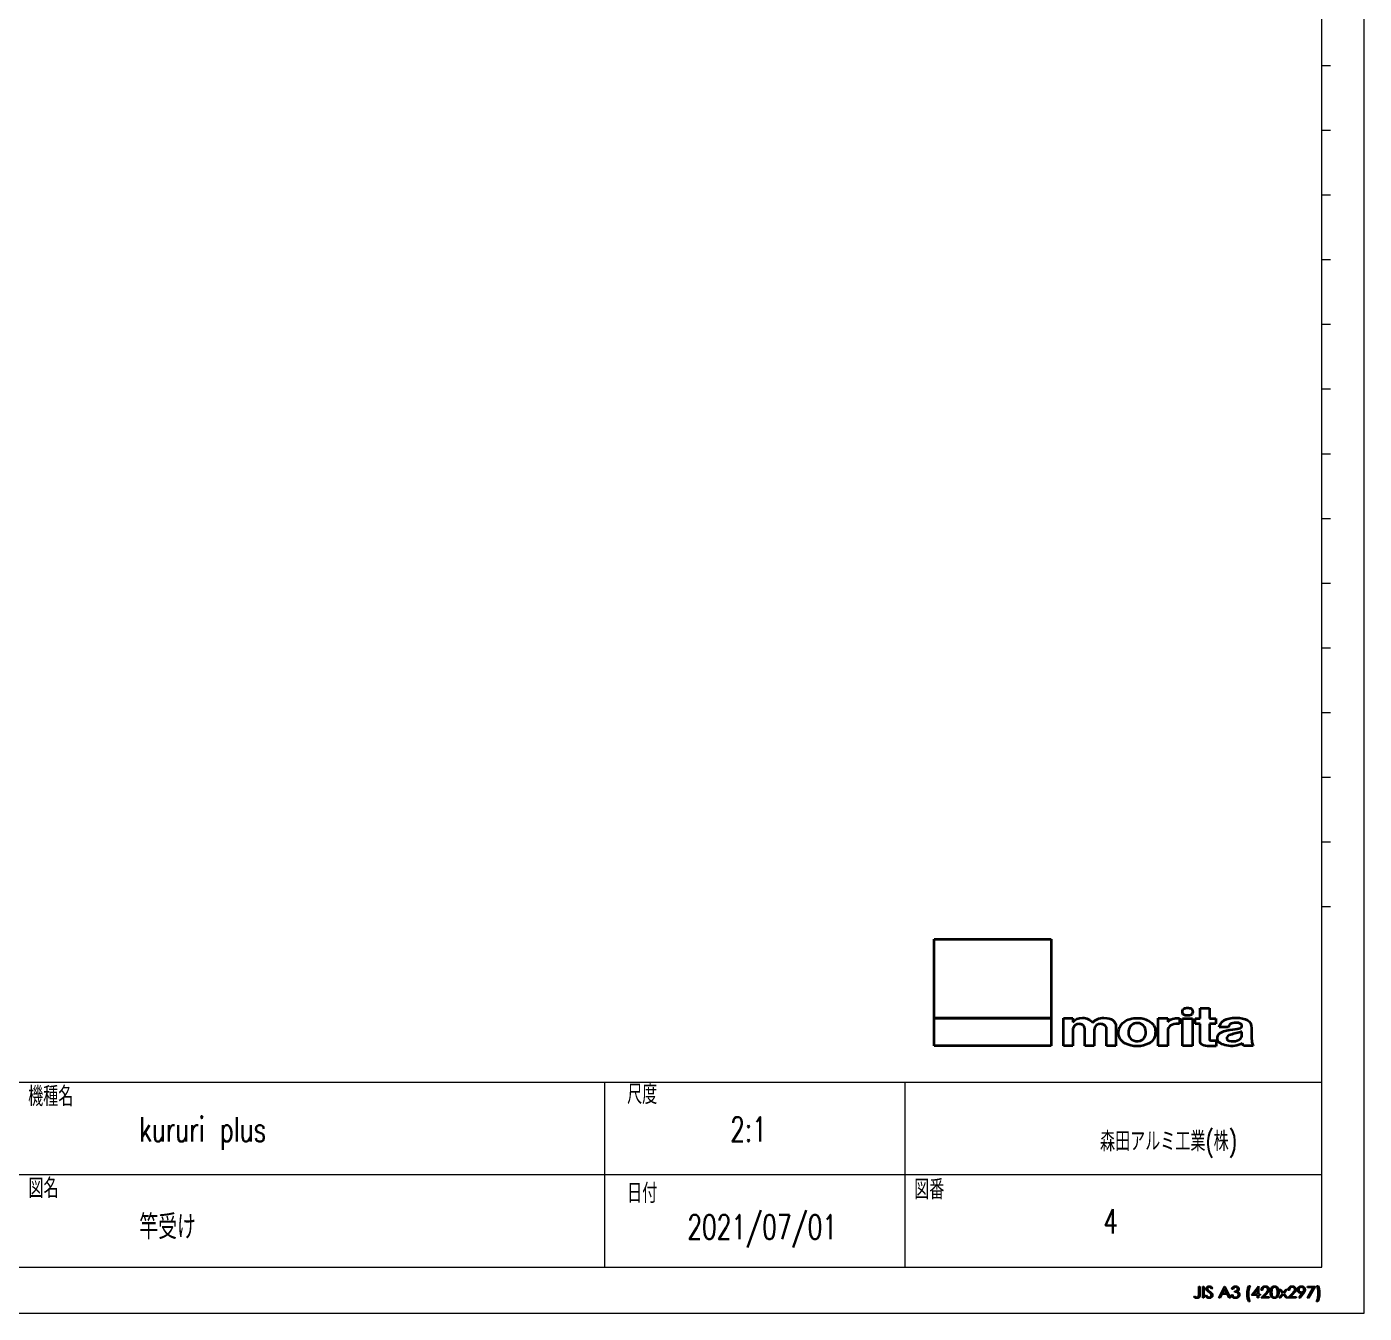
# Model space of a CAD drawing. Header units: millimetres. Extents: x -1 to 4006, y -1 to 3162.
# Drawn here: x 976.7 to 1049, y 2881.1 to 2950.7 of the extents above; entities that cross this region are included whole.
import ezdxf

# ---------------------------------------------------------------- set-up
doc = ezdxf.new("R2010")
doc.units = ezdxf.units.MM
doc.layers.add('レイヤー_1', color=179, linetype='Continuous')
doc.styles.add('SLDTEXTSTYLE0', font='TXT', dxfattribs={"width": 0.7, "bigfont": 'bigfont'})

# ---------------------------------------------------------------- blocks, each defined once
blk = doc.blocks.new('morita')
at = {"layer": 'レイヤー_1', "color": 19, "lineweight": 35}
for p, q in [((156.85, 132.4), (156.85, 138)), ((156.85, 138), (161.9, 138)), ((161.9, 138), (161.9, 132.4)), ((82.98, 132.48), (88.02, 132.48)), ((82.98, 117.53), (82.98, 132.48)), ((88.02, 132.48), (88.02, 130.45)), ((134.18, 132.51), (139.4, 132.51)), ((134.18, 117.56), (134.18, 132.51)), ((139.4, 132.51), (139.4, 130.58)), ((145.83, 132.6), (145.83, 129.52)), ((147.33, 117.53), (147.33, 132.42)), ((147.33, 132.42), (152.71, 132.42)), ((152.71, 132.42), (152.71, 117.53)), ((154.25, 132.4), (156.85, 132.4)), ((154.25, 129.41), (154.25, 132.4)), ((161.9, 132.4), (165.37, 132.4)), ((165.37, 132.4), (165.37, 129.41)), ((88.02, 126.02), (88.02, 117.53)), ((94.45, 117.53), (94.45, 126.79)), ((99.67, 126.02), (99.67, 117.53)), ((106.27, 117.53), (106.27, 126.79)), ((111.32, 127.76), (111.32, 117.53)), ((139.4, 125.75), (139.4, 117.56)), ((145.83, 129.52), (144.96, 129.52)), ((156.85, 129.41), (154.25, 129.41)), ((156.85, 120.46), (156.85, 129.41)), ((165.37, 129.41), (161.9, 129.41)), ((161.9, 129.41), (161.9, 121.24)), ((172.24, 127.74), (167.2, 127.74)), ((179.54, 123.3), (179.54, 125.23)), ((184.76, 127.16), (184.76, 121.47)), ((88.02, 117.53), (82.98, 117.53)), ((99.67, 117.53), (94.45, 117.53)), ((111.32, 117.53), (106.27, 117.53)), ((139.4, 117.56), (134.18, 117.56)), ((152.71, 117.53), (147.33, 117.53)), ((165.55, 117.36), (162.25, 117.36)), ((163.29, 120.44), (165.55, 120.44)), ((165.55, 120.44), (165.55, 117.36)), ((180.41, 117.61), (179.89, 118.96)), ((185.62, 117.61), (180.41, 117.61))]:
    blk.add_line(p, q, dxfattribs=at)
for points, knots in [([(148.2, 134.3), (147.62, 134.63), (147.33, 135.2), (147.33, 136), (147.33, 136.79), (147.62, 137.36), (148.2, 137.69)], [1, 1, 1, 1, 2, 2, 2, 3, 3, 3, 3]), ([(148.2, 137.69), (148.66, 137.96), (149.3, 138.1), (150.11, 138.1), (150.92, 138.1), (151.56, 137.96), (152.02, 137.69)], [3, 3, 3, 3, 4, 4, 4, 5, 5, 5, 5]), ([(152.02, 137.69), (152.6, 137.36), (152.89, 136.79), (152.89, 136), (152.89, 135.2), (152.6, 134.63), (152.02, 134.3)], [5, 5, 5, 5, 6, 6, 6, 7, 7, 7, 7]), ([(129.08, 131.13), (131.51, 129.78), (132.73, 127.82), (132.73, 125.25), (132.73, 122.29), (131.57, 120.17), (129.25, 118.88)], [3, 3, 3, 3, 4, 4, 4, 5, 5, 5, 5]), ([(126.82, 127.85), (126.01, 129.2), (124.73, 129.88), (122.99, 129.88), (121.71, 129.88), (120.67, 129.52), (119.86, 128.81)], [5, 5, 5, 5, 6, 6, 6, 7, 7, 7, 7]), ([(129.25, 118.88), (127.4, 117.85), (125.25, 117.34), (122.82, 117.34), (120.38, 117.34), (118.24, 117.85), (116.39, 118.88)], [5, 5, 5, 5, 6, 6, 6, 7, 7, 7, 7])]:
    blk.add_open_spline(points, degree=3, knots=knots, dxfattribs=at)
for points in [[(88.02, 130.45), (89.3, 131.93), (91.03, 132.67), (93.24, 132.67)], [(93.24, 132.67), (95.56, 132.67), (97.41, 131.84), (98.8, 130.17)], [(98.8, 130.17), (100.19, 131.84), (102.22, 132.67), (104.88, 132.67)], [(104.88, 132.67), (109.17, 132.67), (111.32, 131.03), (111.32, 127.76)], [(114.99, 129.88), (116.62, 131.48), (118.99, 132.38), (122.12, 132.58)], [(122.12, 132.58), (124.79, 132.71), (127.11, 132.22), (129.08, 131.13)], [(139.4, 130.58), (140.44, 131.48), (141.6, 132.14), (142.87, 132.4)], [(142.87, 132.4), (143.8, 132.59), (144.79, 132.66), (145.83, 132.6)], [(150.11, 133.9), (149.3, 133.9), (148.66, 134.03), (148.2, 134.3)], [(152.02, 134.3), (151.56, 134.03), (150.92, 133.9), (150.11, 133.9)], [(167.2, 127.74), (167.43, 129.15), (168.36, 130.37), (169.98, 131.4)], [(169.98, 131.4), (171.48, 132.3), (173.57, 132.75), (176.24, 132.75)], [(176.24, 132.75), (178.9, 132.75), (180.99, 132.33), (182.5, 131.5)], [(182.5, 131.5), (184, 130.66), (184.76, 129.21), (184.76, 127.16)], [(89.24, 128.72), (88.43, 128.08), (88.02, 127.18), (88.02, 126.02)], [(91.32, 129.4), (90.51, 129.4), (89.82, 129.17), (89.24, 128.72)], [(93.24, 129.01), (92.77, 129.27), (92.13, 129.4), (91.32, 129.4)], [(94.45, 126.79), (94.45, 127.82), (94.05, 128.56), (93.24, 129.01)], [(100.71, 128.72), (100.01, 128.2), (99.67, 127.3), (99.67, 126.02)], [(102.97, 129.4), (102.05, 129.4), (101.29, 129.17), (100.71, 128.72)], [(104.88, 129.01), (104.42, 129.27), (103.78, 129.4), (102.97, 129.4)], [(106.27, 126.79), (106.27, 127.76), (105.81, 128.5), (104.88, 129.01)], [(112.74, 124.96), (112.74, 126.76), (113.49, 128.4), (114.99, 129.88)], [(116.39, 118.88), (113.95, 120.23), (112.74, 122.26), (112.74, 124.96)], [(118.12, 125.44), (118.01, 124.09), (118.24, 123), (118.82, 122.16)], [(119.86, 128.81), (118.82, 127.98), (118.24, 126.86), (118.12, 125.44)], [(126.29, 121.39), (126.88, 122.03), (127.28, 122.93), (127.51, 124.09)], [(127.51, 124.09), (127.63, 125.7), (127.4, 126.95), (126.82, 127.85)], [(140.96, 128.55), (139.92, 127.85), (139.4, 126.91), (139.4, 125.75)], [(144.96, 129.52), (143.34, 129.52), (142, 129.2), (140.96, 128.55)], [(166.33, 121.18), (165.86, 123.82), (168.07, 125.48), (172.94, 126.19)], [(173.98, 123.78), (172.01, 123.27), (171.14, 122.46), (171.37, 121.37)], [(173.81, 129.67), (173.23, 129.43), (172.36, 128.77), (172.24, 127.74)], [(172.94, 126.19), (175.25, 126.52), (176.88, 126.77), (177.8, 126.97)], [(177.63, 129.95), (176.24, 130.21), (174.69, 130.03), (173.81, 129.67)], [(177.28, 124.56), (176.24, 124.36), (175.13, 124.1), (173.98, 123.78)], [(179.54, 125.23), (179.19, 125.04), (178.44, 124.81), (177.28, 124.56)], [(179.54, 128.31), (179.54, 129.09), (178.9, 129.63), (177.63, 129.95)], [(177.8, 126.97), (178.96, 127.22), (179.54, 127.67), (179.54, 128.31)], [(178.5, 121.28), (179.19, 121.92), (179.54, 122.59), (179.54, 123.3)], [(118.82, 122.16), (119.51, 121.07), (120.62, 120.39), (122.12, 120.14)], [(122.12, 120.14), (123.98, 120.01), (125.37, 120.43), (126.29, 121.39)], [(158.07, 118.16), (157.26, 118.63), (156.85, 119.4), (156.85, 120.46)], [(162.25, 117.36), (160.39, 117.36), (159, 117.62), (158.07, 118.16)], [(161.9, 121.24), (161.9, 120.71), (162.36, 120.44), (163.29, 120.44)], [(171.37, 117.71), (168.36, 118.22), (166.68, 119.38), (166.33, 121.18)], [(171.37, 121.37), (171.72, 120.34), (172.94, 119.89), (175.02, 120.02)], [(179.89, 118.96), (177.23, 117.55), (174.38, 117.13), (171.37, 117.71)], [(175.02, 120.02), (176.53, 120.09), (177.69, 120.5), (178.5, 121.28)], [(184.76, 121.47), (184.76, 120.12), (185.05, 118.83), (185.62, 117.61)]]:
    blk.add_open_spline(points, degree=3, dxfattribs=at)
blk = doc.blocks.new('square')
at = {"layer": 'レイヤー_1', "color": 19, "lineweight": 35}
for p, q in [((13.08, 132.46), (13.08, 175.26)), ((13.08, 175.26), (76.35, 175.26)), ((76.35, 175.26), (76.35, 132.46)), ((76.35, 132.46), (13.08, 132.46)), ((13.08, 117.57), (13.08, 132.46)), ((13.08, 132.46), (76.35, 132.46)), ((76.35, 132.46), (76.35, 117.57)), ((76.35, 117.57), (13.08, 117.57))]:
    blk.add_line(p, q, dxfattribs=at)
blk = doc.blocks.new('moritalogo')
at = {"color": 7, "linetype": 'Continuous'}
for name in ['square', 'morita']:
    blk.add_blockref(name, (0, 0), dxfattribs=at)

msp = doc.modelspace()

# ---------------------------------------------------------------- linework, layer by layer
at = {"layer": 'レイヤー_1', "color": 179, "lineweight": 18, "ltscale": 0.5}
for p, q in [((1049.04251, 2881.06639), (1049.04251, 3021.56703)), ((1046.75463, 2883.56667), (1046.75463, 3019.31704)), ((1046.75463, 2948.56667), (1047.21213, 2948.56667)), ((1046.75463, 2945.06679), (1047.21213, 2945.06679)), ((1046.75463, 2941.56675), (1047.21213, 2941.56675)), ((1046.75463, 2938.06671), (1047.21213, 2938.06671)), ((1046.75463, 2934.56683), (1047.21213, 2934.56683)), ((1046.75463, 2931.06679), (1047.21213, 2931.06679)), ((1046.75463, 2927.56692), (1047.21213, 2927.56692)), ((1046.75463, 2924.06687), (1047.21213, 2924.06687)), ((1046.75463, 2920.56665), (1047.21213, 2920.56665)), ((1046.75463, 2917.06661), (1047.21213, 2917.06661)), ((1046.75463, 2913.56674), (1047.21213, 2913.56674)), ((1046.75463, 2910.06669), (1047.21213, 2910.06669)), ((1046.75463, 2906.56665), (1047.21213, 2906.56665)), ((1046.75463, 2903.06677), (1047.21213, 2903.06677)), ((851.36302, 2893.56675), (1046.75463, 2893.56675)), ((1007.95942, 2883.56667), (1007.95942, 2893.56675)), ((1024.19683, 2883.56667), (1024.19683, 2893.56675)), ((851.36302, 2888.56654), (1024.19683, 2888.56654)), ((1024.19683, 2888.56654), (1046.75463, 2888.56654)), ((851.36302, 2883.56667), (1046.75463, 2883.56667)), ((1040.08664, 2882.51902), (1040.15227, 2882.51902)), ((1040.08664, 2882.09786), (1040.08664, 2882.51902)), ((1040.15227, 2882.51902), (1040.15227, 2882.09579)), ((1040.82476, 2882.43186), (1040.77118, 2882.39327)), ((1041.947, 2882.37346), (1041.87982, 2882.37346)), ((1042.04019, 2882.21068), (1042.04019, 2882.26822)), ((1042.79621, 2882.54658), (1042.86873, 2882.54658)), ((1043.53691, 2882.32282), (1043.47386, 2882.32282)), ((1044.99039, 2882.32282), (1044.92735, 2882.32282)), ((1046.48281, 2882.54658), (1046.55171, 2882.54658)), ((1039.82964, 2881.94283), (1039.86444, 2881.99278)), ((1040.45113, 2882.00897), (1040.50729, 2882.04084)), ((1041.85794, 2882.05979), (1041.92236, 2882.05979)), ((1042.84668, 2881.71046), (1042.77812, 2881.71046)), ((1043.45836, 2881.89218), (1043.70968, 2882.15108)), ((1043.90484, 2881.89218), (1043.45836, 2881.89218)), ((1043.76514, 2882.12094), (1043.6015, 2881.95247)), ((1043.6015, 2881.95247), (1043.90484, 2881.95247)), ((1043.90484, 2881.95247), (1043.90484, 2881.89218)), ((1044.9115, 2881.89218), (1045.16299, 2882.15108)), ((1045.35816, 2881.89218), (1044.9115, 2881.89218)), ((1045.21863, 2882.12094), (1045.05499, 2881.95247)), ((1045.05499, 2881.95247), (1045.35816, 2881.95247)), ((1045.35816, 2881.95247), (1045.35816, 2881.89218)), ((1045.51319, 2881.90941), (1045.69078, 2882.16624)), ((1045.5671, 2881.87634), (1045.51319, 2881.90941)), ((1045.7664, 2882.15952), (1045.5671, 2881.87634)), ((1046.53345, 2881.71046), (1046.46093, 2881.71046)), ((849.07513, 2881.06639), (1049.04251, 2881.06639))]:
    msp.add_line(p, q, dxfattribs=at)
at = {"layer": 'レイヤー_1', "ltscale": 0.5}
for p, q in [((1040.08664, 2882.51902), (1040.15227, 2882.51902)), ((1040.08664, 2882.09786), (1040.08664, 2882.51902)), ((1040.15227, 2882.51902), (1040.15227, 2882.09579)), ((1040.30282, 2882.51902), (1040.36862, 2882.51902)), ((1040.30282, 2881.89218), (1040.30282, 2882.51902)), ((1040.36862, 2882.51902), (1040.36862, 2881.89218)), ((1040.82476, 2882.43186), (1040.77118, 2882.39327)), ((1041.17047, 2881.89218), (1041.48105, 2882.51902)), ((1041.4888, 2882.38569), (1041.37614, 2882.15883)), ((1041.48105, 2882.51902), (1041.49707, 2882.51902)), ((1041.60076, 2882.15883), (1041.4888, 2882.38569)), ((1041.49707, 2882.51902), (1041.80368, 2881.89218)), ((1041.947, 2882.37346), (1041.87982, 2882.37346)), ((1042.04019, 2882.21068), (1042.04019, 2882.26822)), ((1042.79621, 2882.54658), (1042.86873, 2882.54658)), ((1042.94728, 2882.03774), (1043.31366, 2882.53452)), ((1043.26199, 2882.36089), (1043.067, 2882.09768)), ((1043.26199, 2882.09768), (1043.26199, 2882.36089)), ((1043.31366, 2882.53452), (1043.3271, 2882.53452)), ((1043.3271, 2882.53452), (1043.3271, 2882.09768)), ((1043.53691, 2882.32282), (1043.47386, 2882.32282)), ((1044.4595, 2882.35589), (1044.53461, 2882.35589)), ((1044.62625, 2882.1361), (1044.4595, 2882.35589)), ((1044.53461, 2882.35589), (1044.6638, 2882.18622)), ((1044.6638, 2882.18622), (1044.79178, 2882.35589)), ((1044.86706, 2882.35589), (1044.70152, 2882.13644)), ((1044.79178, 2882.35589), (1044.86706, 2882.35589)), ((1044.99039, 2882.32282), (1044.92735, 2882.32282)), ((1045.96432, 2882.51902), (1046.38118, 2882.51902)), ((1045.96432, 2882.45925), (1045.96432, 2882.51902)), ((1046.27869, 2882.45925), (1045.96432, 2882.45925)), ((1045.97517, 2881.90286), (1046.27869, 2882.45925)), ((1046.38118, 2882.51902), (1046.02961, 2881.87634)), ((1046.48281, 2882.54658), (1046.55171, 2882.54658)), ((1039.82964, 2881.94283), (1039.86444, 2881.99278)), ((1040.36862, 2881.89218), (1040.30282, 2881.89218)), ((1040.45113, 2882.00897), (1040.50729, 2882.04084)), ((1041.24368, 2881.89218), (1041.17047, 2881.89218)), ((1041.34617, 2882.0982), (1041.24368, 2881.89218)), ((1041.62919, 2882.0982), (1041.34617, 2882.0982)), ((1041.37614, 2882.15883), (1041.60076, 2882.15883)), ((1041.73271, 2881.89218), (1041.62919, 2882.0982)), ((1041.80368, 2881.89218), (1041.73271, 2881.89218)), ((1041.85794, 2882.05979), (1041.92236, 2882.05979)), ((1042.84668, 2881.71046), (1042.77812, 2881.71046)), ((1043.26199, 2882.03774), (1042.94728, 2882.03774)), ((1043.067, 2882.09768), (1043.26199, 2882.09768)), ((1043.26199, 2881.89218), (1043.26199, 2882.03774)), ((1043.3271, 2881.89218), (1043.26199, 2881.89218)), ((1043.3271, 2882.09768), (1043.40668, 2882.09768)), ((1043.40668, 2882.03774), (1043.3271, 2882.03774)), ((1043.3271, 2882.03774), (1043.3271, 2881.89218)), ((1043.40668, 2882.09768), (1043.40668, 2882.03774)), ((1043.45836, 2881.89218), (1043.70968, 2882.15108)), ((1043.90484, 2881.89218), (1043.45836, 2881.89218)), ((1043.76514, 2882.12094), (1043.6015, 2881.95247)), ((1043.6015, 2881.95247), (1043.90484, 2881.95247)), ((1043.90484, 2881.95247), (1043.90484, 2881.89218)), ((1044.44211, 2881.89218), (1044.62625, 2882.1361)), ((1044.51669, 2881.89218), (1044.44211, 2881.89218)), ((1044.6638, 2882.08683), (1044.51669, 2881.89218)), ((1044.81159, 2881.89218), (1044.6638, 2882.08683)), ((1044.70152, 2882.13644), (1044.88807, 2881.89218)), ((1044.88807, 2881.89218), (1044.81159, 2881.89218)), ((1044.9115, 2881.89218), (1045.16299, 2882.15108)), ((1045.35816, 2881.89218), (1044.9115, 2881.89218)), ((1045.21863, 2882.12094), (1045.05499, 2881.95247)), ((1045.05499, 2881.95247), (1045.35816, 2881.95247)), ((1045.35816, 2881.95247), (1045.35816, 2881.89218)), ((1045.51319, 2881.90941), (1045.69078, 2882.16624)), ((1045.5671, 2881.87634), (1045.51319, 2881.90941)), ((1045.7664, 2882.15952), (1045.5671, 2881.87634)), ((1046.02961, 2881.87634), (1045.97517, 2881.90286)), ((1046.53345, 2881.71046), (1046.46093, 2881.71046))]:
    msp.add_line(p, q, dxfattribs=at)
at = {"layer": 'レイヤー_1', "lineweight": 18, "ltscale": 0.5}
for p, q in [((1040.30282, 2882.51902), (1040.36862, 2882.51902)), ((1040.30282, 2881.89218), (1040.30282, 2882.51902)), ((1040.36862, 2882.51902), (1040.36862, 2881.89218)), ((1041.17047, 2881.89218), (1041.48105, 2882.51902)), ((1041.4888, 2882.38569), (1041.37614, 2882.15883)), ((1041.48105, 2882.51902), (1041.49707, 2882.51902)), ((1041.60076, 2882.15883), (1041.4888, 2882.38569)), ((1041.49707, 2882.51902), (1041.80368, 2881.89218)), ((1042.94728, 2882.03774), (1043.31366, 2882.53452)), ((1043.26199, 2882.36089), (1043.067, 2882.09768)), ((1043.26199, 2882.09768), (1043.26199, 2882.36089)), ((1043.31366, 2882.53452), (1043.3271, 2882.53452)), ((1043.3271, 2882.53452), (1043.3271, 2882.09768)), ((1044.4595, 2882.35589), (1044.53461, 2882.35589)), ((1044.62625, 2882.1361), (1044.4595, 2882.35589)), ((1044.53461, 2882.35589), (1044.6638, 2882.18622)), ((1044.6638, 2882.18622), (1044.79178, 2882.35589)), ((1044.86706, 2882.35589), (1044.70152, 2882.13644)), ((1044.79178, 2882.35589), (1044.86706, 2882.35589)), ((1045.96432, 2882.51902), (1046.38118, 2882.51902)), ((1045.96432, 2882.45925), (1045.96432, 2882.51902)), ((1046.27869, 2882.45925), (1045.96432, 2882.45925)), ((1045.97517, 2881.90286), (1046.27869, 2882.45925)), ((1046.38118, 2882.51902), (1046.02961, 2881.87634)), ((1040.36862, 2881.89218), (1040.30282, 2881.89218)), ((1041.24368, 2881.89218), (1041.17047, 2881.89218)), ((1041.34617, 2882.0982), (1041.24368, 2881.89218)), ((1041.62919, 2882.0982), (1041.34617, 2882.0982)), ((1041.37614, 2882.15883), (1041.60076, 2882.15883)), ((1041.73271, 2881.89218), (1041.62919, 2882.0982)), ((1041.80368, 2881.89218), (1041.73271, 2881.89218)), ((1043.26199, 2882.03774), (1042.94728, 2882.03774)), ((1043.067, 2882.09768), (1043.26199, 2882.09768)), ((1043.26199, 2881.89218), (1043.26199, 2882.03774)), ((1043.3271, 2881.89218), (1043.26199, 2881.89218)), ((1043.3271, 2882.09768), (1043.40668, 2882.09768)), ((1043.40668, 2882.03774), (1043.3271, 2882.03774)), ((1043.3271, 2882.03774), (1043.3271, 2881.89218)), ((1043.40668, 2882.09768), (1043.40668, 2882.03774)), ((1044.44211, 2881.89218), (1044.62625, 2882.1361)), ((1044.51669, 2881.89218), (1044.44211, 2881.89218)), ((1044.6638, 2882.08683), (1044.51669, 2881.89218)), ((1044.81159, 2881.89218), (1044.6638, 2882.08683)), ((1044.70152, 2882.13644), (1044.88807, 2881.89218)), ((1044.88807, 2881.89218), (1044.81159, 2881.89218)), ((1046.02961, 2881.87634), (1045.97517, 2881.90286))]:
    msp.add_line(p, q, dxfattribs=at)
at = {"layer": 'レイヤー_1', "ltscale": 0.5}
for points in [[(1040.77118, 2882.39327), (1040.74638, 2882.42445), (1040.72554, 2882.44512), (1040.70814, 2882.45477), (1040.69057, 2882.46476), (1040.67145, 2882.46993), (1040.65095, 2882.46993), (1040.62425, 2882.46993), (1040.60272, 2882.462), (1040.58601, 2882.44702), (1040.56913, 2882.43151), (1040.56086, 2882.41274), (1040.56086, 2882.39034), (1040.56086, 2882.37656), (1040.56379, 2882.3633), (1040.56965, 2882.35055), (1040.57568, 2882.33781), (1040.58653, 2882.32385), (1040.60237, 2882.30904), (1040.61099, 2882.30094), (1040.63924, 2882.2801), (1040.6873, 2882.24617), (1040.74397, 2882.2062), (1040.78324, 2882.17055), (1040.80426, 2882.13903), (1040.82544, 2882.10785), (1040.83595, 2882.0765), (1040.83595, 2882.04515), (1040.83595, 2881.9995), (1040.81804, 2881.95988), (1040.78169, 2881.92629), (1040.74552, 2881.89305), (1040.70142, 2881.87634), (1040.64974, 2881.87634), (1040.60978, 2881.87634), (1040.57361, 2881.88633), (1040.54105, 2881.90648), (1040.50867, 2881.92698), (1040.47887, 2881.96091), (1040.45113, 2882.00897)], [(1040.50729, 2882.04084), (1040.54639, 2881.97194), (1040.59204, 2881.93731), (1040.64337, 2881.93731), (1040.66559, 2881.93731), (1040.68626, 2881.94214), (1040.70538, 2881.95178), (1040.72485, 2881.96178), (1040.73966, 2881.97469), (1040.74965, 2881.9914), (1040.75982, 2882.00777), (1040.76516, 2882.02534), (1040.76516, 2882.04394), (1040.76516, 2882.06461), (1040.7574, 2882.08528), (1040.74259, 2882.10544), (1040.72209, 2882.13334), (1040.68471, 2882.16676), (1040.62994, 2882.2062), (1040.57516, 2882.24565), (1040.54105, 2882.27425), (1040.52744, 2882.29164), (1040.50436, 2882.32127), (1040.49265, 2882.35331), (1040.49265, 2882.38759), (1040.49265, 2882.41481), (1040.49954, 2882.43961), (1040.51349, 2882.462), (1040.5271, 2882.48457), (1040.54639, 2882.50231), (1040.5712, 2882.5154), (1040.596, 2882.52832), (1040.62305, 2882.53452), (1040.65233, 2882.53452), (1040.68333, 2882.53452), (1040.71245, 2882.52746), (1040.73932, 2882.51265), (1040.76619, 2882.49818), (1040.79496, 2882.47113), (1040.82476, 2882.43186)], [(1041.87982, 2882.37346), (1041.89222, 2882.42531), (1041.9153, 2882.4651), (1041.9501, 2882.49284), (1041.98455, 2882.52091), (1042.02537, 2882.53452), (1042.0724, 2882.53452), (1042.10668, 2882.53452), (1042.13871, 2882.52746), (1042.16817, 2882.5123), (1042.19797, 2882.49766), (1042.22105, 2882.47716), (1042.23707, 2882.45201), (1042.25344, 2882.42686), (1042.26153, 2882.40051), (1042.26153, 2882.37295), (1042.26153, 2882.31886), (1042.23328, 2882.27614), (1042.17696, 2882.24462), (1042.20865, 2882.23239), (1042.23449, 2882.2143), (1042.25481, 2882.1907), (1042.28358, 2882.15763), (1042.29771, 2882.12025), (1042.29771, 2882.07908), (1042.29771, 2882.0436), (1042.28772, 2882.00949), (1042.26808, 2881.97762), (1042.24861, 2881.94524), (1042.22174, 2881.92043), (1042.18764, 2881.90252), (1042.1537, 2881.88512), (1042.11563, 2881.87634), (1042.07395, 2881.87634), (1042.01693, 2881.87634), (1041.97008, 2881.89184), (1041.93201, 2881.92302), (1041.89429, 2881.95402), (1041.86948, 2881.99984), (1041.85794, 2882.05979)], [(1042.04019, 2882.26822), (1042.0705, 2882.26822), (1042.09789, 2882.27321), (1042.12252, 2882.28355), (1042.14716, 2882.29371), (1042.16524, 2882.30611), (1042.17644, 2882.32196), (1042.18764, 2882.33764), (1042.19298, 2882.35486), (1042.19298, 2882.37312), (1042.19298, 2882.40051), (1042.18178, 2882.42411), (1042.15887, 2882.44392), (1042.13613, 2882.4639), (1042.10719, 2882.47372), (1042.0724, 2882.47372), (1042.04415, 2882.47372), (1042.01986, 2882.46614), (1041.99919, 2882.45098), (1041.97869, 2882.43565), (1041.96112, 2882.40981), (1041.947, 2882.37346)], [(1042.77812, 2881.71046), (1042.75608, 2881.7611), (1042.73851, 2881.82053), (1042.72541, 2881.88891), (1042.71198, 2881.95747), (1042.70561, 2882.02878), (1042.70561, 2882.10285), (1042.70561, 2882.18295), (1042.71336, 2882.26064), (1042.72886, 2882.33626), (1042.74419, 2882.41205), (1042.76693, 2882.48216), (1042.79621, 2882.54658)], [(1042.86873, 2882.54658), (1042.83962, 2882.48939), (1042.81602, 2882.4229), (1042.79862, 2882.34676), (1042.78088, 2882.2708), (1042.7721, 2882.19225), (1042.7721, 2882.11112), (1042.7721, 2882.03602), (1042.77881, 2881.96367), (1042.79208, 2881.89442), (1042.80534, 2881.82449), (1042.82343, 2881.76317), (1042.84668, 2881.71046)], [(1043.47386, 2882.32282), (1043.47576, 2882.38466), (1043.49746, 2882.4353), (1043.53897, 2882.47527), (1043.58066, 2882.51471), (1043.63199, 2882.53452), (1043.69297, 2882.53452), (1043.7536, 2882.53452), (1043.80235, 2882.51609), (1043.83973, 2882.47906), (1043.87694, 2882.4415), (1043.89589, 2882.39775), (1043.89589, 2882.34711), (1043.89589, 2882.31145), (1043.88693, 2882.27821), (1043.86919, 2882.2472), (1043.85127, 2882.2162), (1043.81665, 2882.17399), (1043.76514, 2882.12094)], [(1043.70968, 2882.15108), (1043.76049, 2882.20293), (1043.79339, 2882.24134), (1043.8089, 2882.26649), (1043.82423, 2882.29164), (1043.83198, 2882.31851), (1043.83198, 2882.34625), (1043.83198, 2882.38156), (1043.8182, 2882.4117), (1043.79064, 2882.4372), (1043.76308, 2882.46269), (1043.72949, 2882.47561), (1043.68935, 2882.47561), (1043.64732, 2882.47561), (1043.61253, 2882.462), (1043.58462, 2882.4353), (1043.55689, 2882.4086), (1043.54087, 2882.37122), (1043.53691, 2882.32282)], [(1043.9672, 2882.20534), (1043.9672, 2882.28785), (1043.9765, 2882.35176), (1043.9951, 2882.39706)], [(1043.9951, 2882.39706), (1044.01371, 2882.44219), (1044.04006, 2882.47647), (1044.074, 2882.49973)], [(1044.04936, 2882.3652), (1044.0361, 2882.32885), (1044.02921, 2882.27545), (1044.02921, 2882.20414)], [(1044.1081, 2882.44771), (1044.08227, 2882.42876), (1044.0628, 2882.40137), (1044.04936, 2882.3652)], [(1044.33238, 2882.35934), (1044.31774, 2882.39947), (1044.29741, 2882.42876), (1044.27175, 2882.44771)], [(1044.30361, 2882.49955), (1044.33841, 2882.47613), (1044.36562, 2882.44099), (1044.38578, 2882.39431)], [(1044.92735, 2882.32282), (1044.92924, 2882.38466), (1044.95077, 2882.4353), (1044.99246, 2882.47527), (1045.03397, 2882.51471), (1045.08531, 2882.53452), (1045.14646, 2882.53452), (1045.20674, 2882.53452), (1045.25567, 2882.51609), (1045.29304, 2882.47906), (1045.33042, 2882.4415), (1045.34937, 2882.39775), (1045.34937, 2882.34711), (1045.34937, 2882.31145), (1045.34041, 2882.27821), (1045.32267, 2882.2472), (1045.30476, 2882.2162), (1045.27013, 2882.17399), (1045.21863, 2882.12094)], [(1045.16299, 2882.15108), (1045.21398, 2882.20293), (1045.24688, 2882.24134), (1045.26221, 2882.26649), (1045.27771, 2882.29164), (1045.28529, 2882.31851), (1045.28529, 2882.34625), (1045.28529, 2882.38156), (1045.27151, 2882.4117), (1045.24395, 2882.4372), (1045.21639, 2882.46269), (1045.1828, 2882.47561), (1045.14284, 2882.47561), (1045.10081, 2882.47561), (1045.06601, 2882.462), (1045.03794, 2882.4353), (1045.01003, 2882.4086), (1044.99435, 2882.37122), (1044.99039, 2882.32282)], [(1045.69078, 2882.16624), (1045.66701, 2882.15849), (1045.64479, 2882.15504), (1045.62377, 2882.15504), (1045.57175, 2882.15504), (1045.52714, 2882.17296), (1045.49097, 2882.20879), (1045.45445, 2882.24496), (1045.43619, 2882.28923), (1045.43619, 2882.3416), (1045.43619, 2882.37777), (1045.44497, 2882.41015), (1045.46254, 2882.43909), (1045.48011, 2882.46803), (1045.50509, 2882.49111), (1045.53747, 2882.50886), (1045.56986, 2882.52591), (1045.60448, 2882.53452), (1045.64117, 2882.53452), (1045.67769, 2882.53452), (1045.71128, 2882.52608), (1045.74211, 2882.50937), (1045.77295, 2882.49284), (1045.79706, 2882.46941), (1045.81463, 2882.43909), (1045.8322, 2882.40895), (1045.84099, 2882.37691), (1045.84099, 2882.34297), (1045.84099, 2882.31714), (1045.83565, 2882.28975), (1045.82479, 2882.2615), (1045.81394, 2882.23359), (1045.79448, 2882.19949), (1045.7664, 2882.15952)], [(1045.54126, 2882.24841), (1045.56814, 2882.22274), (1045.60069, 2882.20999), (1045.63893, 2882.20999)], [(1045.63893, 2882.20999), (1045.67752, 2882.20999), (1045.71007, 2882.22274), (1045.73694, 2882.24841)], [(1046.46093, 2881.71046), (1046.49056, 2881.76782), (1046.51399, 2881.83431), (1046.53138, 2881.91027), (1046.54895, 2881.98658), (1046.55757, 2882.06496), (1046.55757, 2882.14609), (1046.55757, 2882.22119), (1046.55102, 2882.29337), (1046.53776, 2882.36296), (1046.52449, 2882.43255), (1046.50606, 2882.49387), (1046.48281, 2882.54658)], [(1046.55171, 2882.54658), (1046.5741, 2882.49611), (1046.59167, 2882.43651), (1046.60476, 2882.36778), (1046.61768, 2882.29939), (1046.62406, 2882.22774), (1046.62406, 2882.15349), (1046.62406, 2882.07443), (1046.61631, 2881.9964), (1046.60097, 2881.92078), (1046.58547, 2881.84499), (1046.56291, 2881.77488), (1046.53345, 2881.71046)], [(1040.15227, 2882.09579), (1040.15227, 2882.03068), (1040.14711, 2881.98537), (1040.13643, 2881.95988), (1040.12575, 2881.93439), (1040.10818, 2881.91406), (1040.08354, 2881.89942), (1040.05891, 2881.88392), (1040.02877, 2881.87634), (1039.9938, 2881.87634), (1039.9671, 2881.87634), (1039.94092, 2881.88116), (1039.91525, 2881.89098), (1039.88941, 2881.90097), (1039.86082, 2881.91819), (1039.82964, 2881.94283)], [(1039.86444, 2881.99278), (1039.89889, 2881.9697), (1039.92748, 2881.95333), (1039.95005, 2881.94403), (1039.96503, 2881.93766), (1039.9795, 2881.93473), (1039.9938, 2881.93473), (1040.01257, 2881.93473), (1040.0298, 2881.94024), (1040.04513, 2881.95092), (1040.06063, 2881.96143), (1040.07131, 2881.97607), (1040.07734, 2881.99399), (1040.08372, 2882.01173), (1040.08664, 2882.04635), (1040.08664, 2882.09786)], [(1041.92236, 2882.05979), (1041.93356, 2882.01948), (1041.94992, 2881.98985), (1041.97111, 2881.97194), (1041.99833, 2881.94868), (1042.03261, 2881.93731), (1042.07481, 2881.93731), (1042.12235, 2881.93731), (1042.16059, 2881.95092), (1042.18953, 2881.97814), (1042.21847, 2882.00518), (1042.23294, 2882.03722), (1042.23294, 2882.07409), (1042.23294, 2882.09855), (1042.22553, 2882.12111), (1042.21123, 2882.14264), (1042.19694, 2882.16383), (1042.1773, 2882.17985), (1042.15318, 2882.1907), (1042.1289, 2882.20155), (1042.09117, 2882.2081), (1042.04019, 2882.21068)], [(1043.99545, 2882.01362), (1043.9765, 2882.05927), (1043.9672, 2882.12335), (1043.9672, 2882.20534)], [(1044.07434, 2881.91096), (1044.04075, 2881.93387), (1044.01457, 2881.96815), (1043.99545, 2882.01362)], [(1044.02921, 2882.20414), (1044.02921, 2882.13334), (1044.03593, 2882.07994), (1044.04919, 2882.0436)], [(1044.04919, 2882.0436), (1044.06246, 2882.00742), (1044.08192, 2881.97969), (1044.1081, 2881.96091)], [(1044.27175, 2881.96057), (1044.29724, 2881.97883), (1044.31653, 2882.00639), (1044.32945, 2882.04291)], [(1044.3863, 2882.01759), (1044.36649, 2881.97108), (1044.33893, 2881.93542), (1044.30413, 2881.91182)]]:
    msp.add_open_spline(points, degree=3, dxfattribs=at)
at = {"layer": 'レイヤー_1', "color": 179, "lineweight": 18, "ltscale": 0.5}
for points in [[(1040.49265, 2882.38759), (1040.49265, 2882.41481), (1040.49954, 2882.43961), (1040.51349, 2882.462)], [(1040.52744, 2882.29164), (1040.50436, 2882.32127), (1040.49265, 2882.35331), (1040.49265, 2882.38759)], [(1040.51349, 2882.462), (1040.5271, 2882.48457), (1040.54639, 2882.50231), (1040.5712, 2882.5154)], [(1040.62994, 2882.2062), (1040.57516, 2882.24565), (1040.54105, 2882.27425), (1040.52744, 2882.29164)], [(1040.58601, 2882.44702), (1040.56913, 2882.43151), (1040.56086, 2882.41274), (1040.56086, 2882.39034)], [(1040.56086, 2882.39034), (1040.56086, 2882.37656), (1040.56379, 2882.3633), (1040.56965, 2882.35055)], [(1040.56965, 2882.35055), (1040.57568, 2882.33781), (1040.58653, 2882.32385), (1040.60237, 2882.30904)], [(1040.5712, 2882.5154), (1040.596, 2882.52832), (1040.62305, 2882.53452), (1040.65233, 2882.53452)], [(1040.65095, 2882.46993), (1040.62425, 2882.46993), (1040.60272, 2882.462), (1040.58601, 2882.44702)], [(1040.60237, 2882.30904), (1040.61099, 2882.30094), (1040.63924, 2882.2801), (1040.6873, 2882.24617)], [(1040.70814, 2882.45477), (1040.69057, 2882.46476), (1040.67145, 2882.46993), (1040.65095, 2882.46993)], [(1040.65233, 2882.53452), (1040.68333, 2882.53452), (1040.71245, 2882.52746), (1040.73932, 2882.51265)], [(1040.6873, 2882.24617), (1040.74397, 2882.2062), (1040.78324, 2882.17055), (1040.80426, 2882.13903)], [(1040.77118, 2882.39327), (1040.74638, 2882.42445), (1040.72554, 2882.44512), (1040.70814, 2882.45477)], [(1040.73932, 2882.51265), (1040.76619, 2882.49818), (1040.79496, 2882.47113), (1040.82476, 2882.43186)], [(1041.87982, 2882.37346), (1041.89222, 2882.42531), (1041.9153, 2882.4651), (1041.9501, 2882.49284)], [(1041.99919, 2882.45098), (1041.97869, 2882.43565), (1041.96112, 2882.40981), (1041.947, 2882.37346)], [(1041.9501, 2882.49284), (1041.98455, 2882.52091), (1042.02537, 2882.53452), (1042.0724, 2882.53452)], [(1042.0724, 2882.47372), (1042.04415, 2882.47372), (1042.01986, 2882.46614), (1041.99919, 2882.45098)], [(1042.04019, 2882.26822), (1042.0705, 2882.26822), (1042.09789, 2882.27321), (1042.12252, 2882.28355)], [(1042.0724, 2882.53452), (1042.10668, 2882.53452), (1042.13871, 2882.52746), (1042.16817, 2882.5123)], [(1042.15887, 2882.44392), (1042.13613, 2882.4639), (1042.10719, 2882.47372), (1042.0724, 2882.47372)], [(1042.12252, 2882.28355), (1042.14716, 2882.29371), (1042.16524, 2882.30611), (1042.17644, 2882.32196)], [(1042.19298, 2882.37312), (1042.19298, 2882.40051), (1042.18178, 2882.42411), (1042.15887, 2882.44392)], [(1042.16817, 2882.5123), (1042.19797, 2882.49766), (1042.22105, 2882.47716), (1042.23707, 2882.45201)], [(1042.17644, 2882.32196), (1042.18764, 2882.33764), (1042.19298, 2882.35486), (1042.19298, 2882.37312)], [(1042.26153, 2882.37295), (1042.26153, 2882.31886), (1042.23328, 2882.27614), (1042.17696, 2882.24462)], [(1042.17696, 2882.24462), (1042.20865, 2882.23239), (1042.23449, 2882.2143), (1042.25481, 2882.1907)], [(1042.23707, 2882.45201), (1042.25344, 2882.42686), (1042.26153, 2882.40051), (1042.26153, 2882.37295)], [(1042.70561, 2882.10285), (1042.70561, 2882.18295), (1042.71336, 2882.26064), (1042.72886, 2882.33626)], [(1042.72886, 2882.33626), (1042.74419, 2882.41205), (1042.76693, 2882.48216), (1042.79621, 2882.54658)], [(1042.79862, 2882.34676), (1042.78088, 2882.2708), (1042.7721, 2882.19225), (1042.7721, 2882.11112)], [(1042.86873, 2882.54658), (1042.83962, 2882.48939), (1042.81602, 2882.4229), (1042.79862, 2882.34676)], [(1043.47386, 2882.32282), (1043.47576, 2882.38466), (1043.49746, 2882.4353), (1043.53897, 2882.47527)], [(1043.58462, 2882.4353), (1043.55689, 2882.4086), (1043.54087, 2882.37122), (1043.53691, 2882.32282)], [(1043.53897, 2882.47527), (1043.58066, 2882.51471), (1043.63199, 2882.53452), (1043.69297, 2882.53452)], [(1043.68935, 2882.47561), (1043.64732, 2882.47561), (1043.61253, 2882.462), (1043.58462, 2882.4353)], [(1043.79064, 2882.4372), (1043.76308, 2882.46269), (1043.72949, 2882.47561), (1043.68935, 2882.47561)], [(1043.69297, 2882.53452), (1043.7536, 2882.53452), (1043.80235, 2882.51609), (1043.83973, 2882.47906)], [(1043.70968, 2882.15108), (1043.76049, 2882.20293), (1043.79339, 2882.24134), (1043.8089, 2882.26649)], [(1043.86919, 2882.2472), (1043.85127, 2882.2162), (1043.81665, 2882.17399), (1043.76514, 2882.12094)], [(1043.83198, 2882.34625), (1043.83198, 2882.38156), (1043.8182, 2882.4117), (1043.79064, 2882.4372)], [(1043.8089, 2882.26649), (1043.82423, 2882.29164), (1043.83198, 2882.31851), (1043.83198, 2882.34625)], [(1043.83973, 2882.47906), (1043.87694, 2882.4415), (1043.89589, 2882.39775), (1043.89589, 2882.34711)], [(1043.89589, 2882.34711), (1043.89589, 2882.31145), (1043.88693, 2882.27821), (1043.86919, 2882.2472)], [(1044.92735, 2882.32282), (1044.92924, 2882.38466), (1044.95077, 2882.4353), (1044.99246, 2882.47527)], [(1045.03794, 2882.4353), (1045.01003, 2882.4086), (1044.99435, 2882.37122), (1044.99039, 2882.32282)], [(1044.99246, 2882.47527), (1045.03397, 2882.51471), (1045.08531, 2882.53452), (1045.14646, 2882.53452)], [(1045.14284, 2882.47561), (1045.10081, 2882.47561), (1045.06601, 2882.462), (1045.03794, 2882.4353)], [(1045.24395, 2882.4372), (1045.21639, 2882.46269), (1045.1828, 2882.47561), (1045.14284, 2882.47561)], [(1045.14646, 2882.53452), (1045.20674, 2882.53452), (1045.25567, 2882.51609), (1045.29304, 2882.47906)], [(1045.16299, 2882.15108), (1045.21398, 2882.20293), (1045.24688, 2882.24134), (1045.26221, 2882.26649)], [(1045.32267, 2882.2472), (1045.30476, 2882.2162), (1045.27013, 2882.17399), (1045.21863, 2882.12094)], [(1045.28529, 2882.34625), (1045.28529, 2882.38156), (1045.27151, 2882.4117), (1045.24395, 2882.4372)], [(1045.26221, 2882.26649), (1045.27771, 2882.29164), (1045.28529, 2882.31851), (1045.28529, 2882.34625)], [(1045.29304, 2882.47906), (1045.33042, 2882.4415), (1045.34937, 2882.39775), (1045.34937, 2882.34711)], [(1045.34937, 2882.34711), (1045.34937, 2882.31145), (1045.34041, 2882.27821), (1045.32267, 2882.2472)], [(1045.43619, 2882.3416), (1045.43619, 2882.37777), (1045.44497, 2882.41015), (1045.46254, 2882.43909)], [(1045.49097, 2882.20879), (1045.45445, 2882.24496), (1045.43619, 2882.28923), (1045.43619, 2882.3416)], [(1045.46254, 2882.43909), (1045.48011, 2882.46803), (1045.50509, 2882.49111), (1045.53747, 2882.50886)], [(1045.53747, 2882.50886), (1045.56986, 2882.52591), (1045.60448, 2882.53452), (1045.64117, 2882.53452)], [(1045.64117, 2882.53452), (1045.67769, 2882.53452), (1045.71128, 2882.52608), (1045.74211, 2882.50937)], [(1045.74211, 2882.50937), (1045.77295, 2882.49284), (1045.79706, 2882.46941), (1045.81463, 2882.43909)], [(1045.82479, 2882.2615), (1045.81394, 2882.23359), (1045.79448, 2882.19949), (1045.7664, 2882.15952)], [(1045.81463, 2882.43909), (1045.8322, 2882.40895), (1045.84099, 2882.37691), (1045.84099, 2882.34297)], [(1045.84099, 2882.34297), (1045.84099, 2882.31714), (1045.83565, 2882.28975), (1045.82479, 2882.2615)], [(1046.53776, 2882.36296), (1046.52449, 2882.43255), (1046.50606, 2882.49387), (1046.48281, 2882.54658)], [(1046.55757, 2882.14609), (1046.55757, 2882.22119), (1046.55102, 2882.29337), (1046.53776, 2882.36296)], [(1046.55171, 2882.54658), (1046.5741, 2882.49611), (1046.59167, 2882.43651), (1046.60476, 2882.36778)], [(1046.60476, 2882.36778), (1046.61768, 2882.29939), (1046.62406, 2882.22774), (1046.62406, 2882.15349)], [(1039.91525, 2881.89098), (1039.88941, 2881.90097), (1039.86082, 2881.91819), (1039.82964, 2881.94283)], [(1039.86444, 2881.99278), (1039.89889, 2881.9697), (1039.92748, 2881.95333), (1039.95005, 2881.94403)], [(1039.9938, 2881.87634), (1039.9671, 2881.87634), (1039.94092, 2881.88116), (1039.91525, 2881.89098)], [(1039.95005, 2881.94403), (1039.96503, 2881.93766), (1039.9795, 2881.93473), (1039.9938, 2881.93473)], [(1039.9938, 2881.93473), (1040.01257, 2881.93473), (1040.0298, 2881.94024), (1040.04513, 2881.95092)], [(1040.08354, 2881.89942), (1040.05891, 2881.88392), (1040.02877, 2881.87634), (1039.9938, 2881.87634)], [(1040.04513, 2881.95092), (1040.06063, 2881.96143), (1040.07131, 2881.97607), (1040.07734, 2881.99399)], [(1040.07734, 2881.99399), (1040.08372, 2882.01173), (1040.08664, 2882.04635), (1040.08664, 2882.09786)], [(1040.13643, 2881.95988), (1040.12575, 2881.93439), (1040.10818, 2881.91406), (1040.08354, 2881.89942)], [(1040.15227, 2882.09579), (1040.15227, 2882.03068), (1040.14711, 2881.98537), (1040.13643, 2881.95988)], [(1040.54105, 2881.90648), (1040.50867, 2881.92698), (1040.47887, 2881.96091), (1040.45113, 2882.00897)], [(1040.50729, 2882.04084), (1040.54639, 2881.97194), (1040.59204, 2881.93731), (1040.64337, 2881.93731)], [(1040.64974, 2881.87634), (1040.60978, 2881.87634), (1040.57361, 2881.88633), (1040.54105, 2881.90648)], [(1040.74259, 2882.10544), (1040.72209, 2882.13334), (1040.68471, 2882.16676), (1040.62994, 2882.2062)], [(1040.64337, 2881.93731), (1040.66559, 2881.93731), (1040.68626, 2881.94214), (1040.70538, 2881.95178)], [(1040.78169, 2881.92629), (1040.74552, 2881.89305), (1040.70142, 2881.87634), (1040.64974, 2881.87634)], [(1040.70538, 2881.95178), (1040.72485, 2881.96178), (1040.73966, 2881.97469), (1040.74965, 2881.9914)], [(1040.76516, 2882.04394), (1040.76516, 2882.06461), (1040.7574, 2882.08528), (1040.74259, 2882.10544)], [(1040.74965, 2881.9914), (1040.75982, 2882.00777), (1040.76516, 2882.02534), (1040.76516, 2882.04394)], [(1040.83595, 2882.04515), (1040.83595, 2881.9995), (1040.81804, 2881.95988), (1040.78169, 2881.92629)], [(1040.80426, 2882.13903), (1040.82544, 2882.10785), (1040.83595, 2882.0765), (1040.83595, 2882.04515)], [(1041.93201, 2881.92302), (1041.89429, 2881.95402), (1041.86948, 2881.99984), (1041.85794, 2882.05979)], [(1041.92236, 2882.05979), (1041.93356, 2882.01948), (1041.94992, 2881.98985), (1041.97111, 2881.97194)], [(1042.07395, 2881.87634), (1042.01693, 2881.87634), (1041.97008, 2881.89184), (1041.93201, 2881.92302)], [(1041.97111, 2881.97194), (1041.99833, 2881.94868), (1042.03261, 2881.93731), (1042.07481, 2881.93731)], [(1042.15318, 2882.1907), (1042.1289, 2882.20155), (1042.09117, 2882.2081), (1042.04019, 2882.21068)], [(1042.18764, 2881.90252), (1042.1537, 2881.88512), (1042.11563, 2881.87634), (1042.07395, 2881.87634)], [(1042.07481, 2881.93731), (1042.12235, 2881.93731), (1042.16059, 2881.95092), (1042.18953, 2881.97814)], [(1042.21123, 2882.14264), (1042.19694, 2882.16383), (1042.1773, 2882.17985), (1042.15318, 2882.1907)], [(1042.26808, 2881.97762), (1042.24861, 2881.94524), (1042.22174, 2881.92043), (1042.18764, 2881.90252)], [(1042.18953, 2881.97814), (1042.21847, 2882.00518), (1042.23294, 2882.03722), (1042.23294, 2882.07409)], [(1042.23294, 2882.07409), (1042.23294, 2882.09855), (1042.22553, 2882.12111), (1042.21123, 2882.14264)], [(1042.25481, 2882.1907), (1042.28358, 2882.15763), (1042.29771, 2882.12025), (1042.29771, 2882.07908)], [(1042.29771, 2882.07908), (1042.29771, 2882.0436), (1042.28772, 2882.00949), (1042.26808, 2881.97762)], [(1042.72541, 2881.88891), (1042.71198, 2881.95747), (1042.70561, 2882.02878), (1042.70561, 2882.10285)], [(1042.77812, 2881.71046), (1042.75608, 2881.7611), (1042.73851, 2881.82053), (1042.72541, 2881.88891)], [(1042.7721, 2882.11112), (1042.7721, 2882.03602), (1042.77881, 2881.96367), (1042.79208, 2881.89442)], [(1042.79208, 2881.89442), (1042.80534, 2881.82449), (1042.82343, 2881.76317), (1042.84668, 2881.71046)], [(1045.62377, 2882.15504), (1045.57175, 2882.15504), (1045.52714, 2882.17296), (1045.49097, 2882.20879)], [(1045.69078, 2882.16624), (1045.66701, 2882.15849), (1045.64479, 2882.15504), (1045.62377, 2882.15504)], [(1046.46093, 2881.71046), (1046.49056, 2881.76782), (1046.51399, 2881.83431), (1046.53138, 2881.91027)], [(1046.53138, 2881.91027), (1046.54895, 2881.98658), (1046.55757, 2882.06496), (1046.55757, 2882.14609)], [(1046.60097, 2881.92078), (1046.58547, 2881.84499), (1046.56291, 2881.77488), (1046.53345, 2881.71046)], [(1046.62406, 2882.15349), (1046.62406, 2882.07443), (1046.61631, 2881.9964), (1046.60097, 2881.92078)]]:
    msp.add_open_spline(points, degree=3, dxfattribs=at)
at = {"layer": 'レイヤー_1', "lineweight": 18, "ltscale": 0.5}
for points in [[(1043.9672, 2882.20534), (1043.9672, 2882.28785), (1043.9765, 2882.35176), (1043.9951, 2882.39706)], [(1043.9951, 2882.39706), (1044.01371, 2882.44219), (1044.04006, 2882.47647), (1044.074, 2882.49973)], [(1044.04936, 2882.3652), (1044.0361, 2882.32885), (1044.02921, 2882.27545), (1044.02921, 2882.20414)], [(1044.1081, 2882.44771), (1044.08227, 2882.42876), (1044.0628, 2882.40137), (1044.04936, 2882.3652)], [(1044.33238, 2882.35934), (1044.31774, 2882.39947), (1044.29741, 2882.42876), (1044.27175, 2882.44771)], [(1044.30361, 2882.49955), (1044.33841, 2882.47613), (1044.36562, 2882.44099), (1044.38578, 2882.39431)], [(1045.54126, 2882.24841), (1045.56814, 2882.22274), (1045.60069, 2882.20999), (1045.63893, 2882.20999)], [(1045.63893, 2882.20999), (1045.67752, 2882.20999), (1045.71007, 2882.22274), (1045.73694, 2882.24841)], [(1043.99545, 2882.01362), (1043.9765, 2882.05927), (1043.9672, 2882.12335), (1043.9672, 2882.20534)], [(1044.07434, 2881.91096), (1044.04075, 2881.93387), (1044.01457, 2881.96815), (1043.99545, 2882.01362)], [(1044.02921, 2882.20414), (1044.02921, 2882.13334), (1044.03593, 2882.07994), (1044.04919, 2882.0436)], [(1044.04919, 2882.0436), (1044.06246, 2882.00742), (1044.08192, 2881.97969), (1044.1081, 2881.96091)], [(1044.27175, 2881.96057), (1044.29724, 2881.97883), (1044.31653, 2882.00639), (1044.32945, 2882.04291)], [(1044.3863, 2882.01759), (1044.36649, 2881.97108), (1044.33893, 2881.93542), (1044.30413, 2881.91182)]]:
    msp.add_open_spline(points, degree=3, dxfattribs=at)
at = {"layer": 'レイヤー_1', "ltscale": 0.5}
for points, knots in [([(1044.074, 2882.49973), (1044.1081, 2882.52298), (1044.146, 2882.53452), (1044.18803, 2882.53452), (1044.2304, 2882.53452), (1044.26916, 2882.52298), (1044.30361, 2882.49955)], [2, 2, 2, 2, 3, 3, 3, 4, 4, 4, 4]), ([(1044.27175, 2882.44771), (1044.24591, 2882.46614), (1044.21886, 2882.47561), (1044.1901, 2882.47561), (1044.16116, 2882.47561), (1044.1336, 2882.46614), (1044.1081, 2882.44771)], [8, 8, 8, 8, 9, 9, 9, 10, 10, 10, 10]), ([(1044.32945, 2882.04291), (1044.34599, 2882.08752), (1044.35408, 2882.14109), (1044.35408, 2882.26718), (1044.34685, 2882.3192), (1044.33238, 2882.35934)], [5, 5, 5, 5, 6, 6, 7, 7, 7, 7]), ([(1044.38578, 2882.39431), (1044.40576, 2882.34711), (1044.41592, 2882.28424), (1044.41592, 2882.12645), (1044.40593, 2882.06392), (1044.3863, 2882.01759)], [5, 5, 5, 5, 6, 6, 7, 7, 7, 7]), ([(1045.54092, 2882.43461), (1045.51405, 2882.40895), (1045.50061, 2882.37777), (1045.50061, 2882.3416), (1045.50061, 2882.30525), (1045.51405, 2882.27425), (1045.54126, 2882.24841)], [5, 5, 5, 5, 6, 6, 6, 7, 7, 7, 7]), ([(1045.7366, 2882.43461), (1045.70956, 2882.46045), (1045.677, 2882.47337), (1045.63859, 2882.47337), (1045.60035, 2882.47337), (1045.56814, 2882.46045), (1045.54092, 2882.43461)], [3, 3, 3, 3, 4, 4, 4, 5, 5, 5, 5]), ([(1045.73694, 2882.24841), (1045.76364, 2882.27425), (1045.77725, 2882.30525), (1045.77725, 2882.3416), (1045.77725, 2882.37777), (1045.76364, 2882.40895), (1045.7366, 2882.43461)], [1, 1, 1, 1, 2, 2, 2, 3, 3, 3, 3]), ([(1044.30413, 2881.91182), (1044.26916, 2881.88788), (1044.2304, 2881.87634), (1044.18803, 2881.87634), (1044.146, 2881.87634), (1044.1081, 2881.88771), (1044.07434, 2881.91096)], [8, 8, 8, 8, 9, 9, 9, 10, 10, 10, 10]), ([(1044.1081, 2881.96091), (1044.13394, 2881.94248), (1044.16133, 2881.93284), (1044.1901, 2881.93284), (1044.21938, 2881.93284), (1044.24677, 2881.94214), (1044.27175, 2881.96057)], [2, 2, 2, 2, 3, 3, 3, 4, 4, 4, 4])]:
    msp.add_open_spline(points, degree=3, knots=knots, dxfattribs=at)
at = {"layer": 'レイヤー_1', "lineweight": 18, "ltscale": 0.5}
for points, knots in [([(1044.074, 2882.49973), (1044.1081, 2882.52298), (1044.146, 2882.53452), (1044.18803, 2882.53452), (1044.2304, 2882.53452), (1044.26916, 2882.52298), (1044.30361, 2882.49955)], [2, 2, 2, 2, 3, 3, 3, 4, 4, 4, 4]), ([(1044.27175, 2882.44771), (1044.24591, 2882.46614), (1044.21886, 2882.47561), (1044.1901, 2882.47561), (1044.16116, 2882.47561), (1044.1336, 2882.46614), (1044.1081, 2882.44771)], [8, 8, 8, 8, 9, 9, 9, 10, 10, 10, 10]), ([(1044.32945, 2882.04291), (1044.34599, 2882.08752), (1044.35408, 2882.14109), (1044.35408, 2882.26718), (1044.34685, 2882.3192), (1044.33238, 2882.35934)], [5, 5, 5, 5, 6, 6, 7, 7, 7, 7]), ([(1044.38578, 2882.39431), (1044.40576, 2882.34711), (1044.41592, 2882.28424), (1044.41592, 2882.12645), (1044.40593, 2882.06392), (1044.3863, 2882.01759)], [5, 5, 5, 5, 6, 6, 7, 7, 7, 7]), ([(1045.54092, 2882.43461), (1045.51405, 2882.40895), (1045.50061, 2882.37777), (1045.50061, 2882.3416), (1045.50061, 2882.30525), (1045.51405, 2882.27425), (1045.54126, 2882.24841)], [5, 5, 5, 5, 6, 6, 6, 7, 7, 7, 7]), ([(1045.7366, 2882.43461), (1045.70956, 2882.46045), (1045.677, 2882.47337), (1045.63859, 2882.47337), (1045.60035, 2882.47337), (1045.56814, 2882.46045), (1045.54092, 2882.43461)], [3, 3, 3, 3, 4, 4, 4, 5, 5, 5, 5]), ([(1045.73694, 2882.24841), (1045.76364, 2882.27425), (1045.77725, 2882.30525), (1045.77725, 2882.3416), (1045.77725, 2882.37777), (1045.76364, 2882.40895), (1045.7366, 2882.43461)], [1, 1, 1, 1, 2, 2, 2, 3, 3, 3, 3]), ([(1044.30413, 2881.91182), (1044.26916, 2881.88788), (1044.2304, 2881.87634), (1044.18803, 2881.87634), (1044.146, 2881.87634), (1044.1081, 2881.88771), (1044.07434, 2881.91096)], [8, 8, 8, 8, 9, 9, 9, 10, 10, 10, 10]), ([(1044.1081, 2881.96091), (1044.13394, 2881.94248), (1044.16133, 2881.93284), (1044.1901, 2881.93284), (1044.21938, 2881.93284), (1044.24677, 2881.94214), (1044.27175, 2881.96057)], [2, 2, 2, 2, 3, 3, 3, 4, 4, 4, 4])]:
    msp.add_open_spline(points, degree=3, knots=knots, dxfattribs=at)

# ---------------------------------------------------------------- block references
at = {"layer": 'レイヤー_1', "ltscale": 0.5, "xscale": 0.1, "yscale": 0.1, "zscale": 0.1}
msp.add_blockref('moritalogo', (1024.47153, 2883.77557), dxfattribs=at)

# ---------------------------------------------------------------- texts
at = {"color": 7, "linetype": 'Continuous', "lineweight": 0, "ltscale": 0.5, "style": 'SLDTEXTSTYLE0'}
for s, insert, char_height, attachment_point in [('2:1', (1015.73076, 2891.67825), 1.322917, 2), ('図番', (1024.69298, 2888.29212), 1.058333, 1)]:
    msp.add_mtext(s, dxfattribs=dict(at, insert=insert, char_height=char_height, attachment_point=attachment_point))
at = {"layer": 'レイヤー_1', "ltscale": 0.5, "style": 'SLDTEXTSTYLE0'}
for s, insert, char_height, attachment_point in [('機種名', (976.75472, 2893.32866), 1.058333, 1), ('尺度', (1009.16412, 2893.44175), 1.058333, 1), ('kururi plus', (982.77306, 2891.67825), 1.3229167, 1), ('森田アルミ工業(株)', (1034.7471, 2890.89199), 1.058333, 1), ('図名', (976.77068, 2888.357), 1.058333, 1), ('日付', (1009.16412, 2888.09295), 1.058333, 1), ('2021/07/01', (1012.42135, 2886.39522), 1.322917, 1), ('4', (1035.32744, 2886.69851), 1.32292, 2), ('竿受け', (982.77306, 2886.39522), 1.322917, 1)]:
    msp.add_mtext(s, dxfattribs=dict(at, insert=insert, char_height=char_height, attachment_point=attachment_point))

doc.saveas('drawing.dxf')
